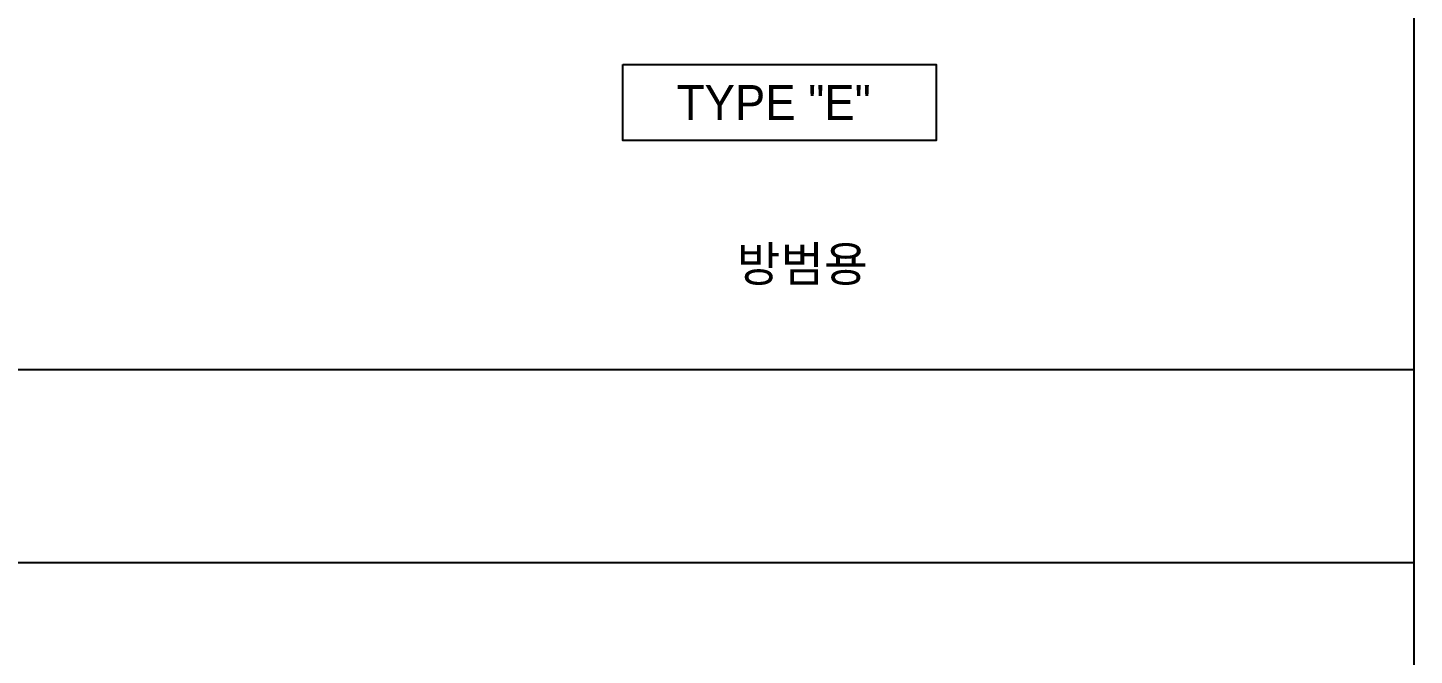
# Model space of a CAD drawing. Header units: millimetres. Extents: x -6941 to 136681, y 2065 to 58366.
# Drawn here: x 32447 to 43934, y 43021 to 48217 of the extents above; entities that cross this region are included whole.
import ezdxf

# ---------------------------------------------------------------- set-up
doc = ezdxf.new("R2010")
doc.units = ezdxf.units.MM
doc.header["$LTSCALE"] = 4
doc.header["$MEASUREMENT"] = 0
doc.layers.add('A-BORD LINE1', color=7, linetype='CONTINUOUS')
doc.layers.add('TEXT-DSC', color=3, linetype='CONTINUOUS')
doc.styles.add('돋움', font='')
doc.styles.get('돋움').set_extended_font_data('Dotum')

msp = doc.modelspace()

# ---------------------------------------------------------------- linework, layer by layer
at = {"layer": 'A-BORD LINE1', "color": 2, "linetype": 'ByBlock'}
msp.add_line((43933.83, 4746.44), (43933.83, 58366.44), dxfattribs=at)
at = {"layer": 'A-BORD LINE1', "color": 2}
for p, q in [((-6831.3, 45385.89), (43933.83, 45385.89)), ((43933.83, 43785.89), (-6831.3, 43785.89))]:
    msp.add_line(p, q, dxfattribs=at)
at = {"layer": 'TEXT-DSC'}
msp.add_lwpolyline([(37377.71, 47913.48), (39972.44, 47913.48), (39972.44, 47282.46), (37377.71, 47282.46)], close=True, dxfattribs=at)

# ---------------------------------------------------------------- texts
at = {"layer": 'TEXT-DSC', "color": 0, "style": '돋움'}
msp.add_text('TYPE "E"', height=288.001, dxfattribs=at).set_placement((37824.17, 47454.16))
at = {"layer": 'TEXT-DSC', "color": 2, "linetype": 'ByBlock', "style": '돋움'}
msp.add_text('방범용', height=288.001, dxfattribs=at).set_placement((38321.42, 46116.83))

doc.saveas('drawing.dxf')
